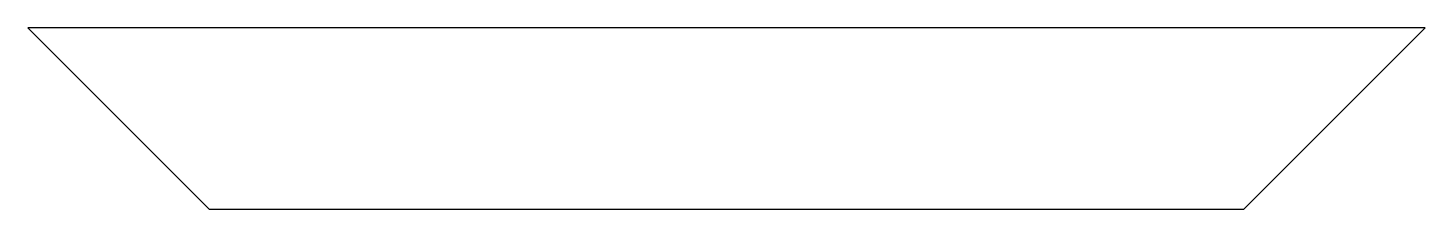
# Model space of a CAD drawing. Header units: millimetres. Extents: x 85 to 895, y 84 to 189.
import ezdxf

# ---------------------------------------------------------------- set-up
doc = ezdxf.new("R2010")
doc.units = ezdxf.units.MM

msp = doc.modelspace()

# ---------------------------------------------------------------- linework, layer by layer
msp.add_polyline3d([(789.91, 83.75, 0), (894.91, 188.75, 0), (84.91, 188.75, 0), (189.91, 83.75, 0)], close=True)

doc.saveas('drawing.dxf')
